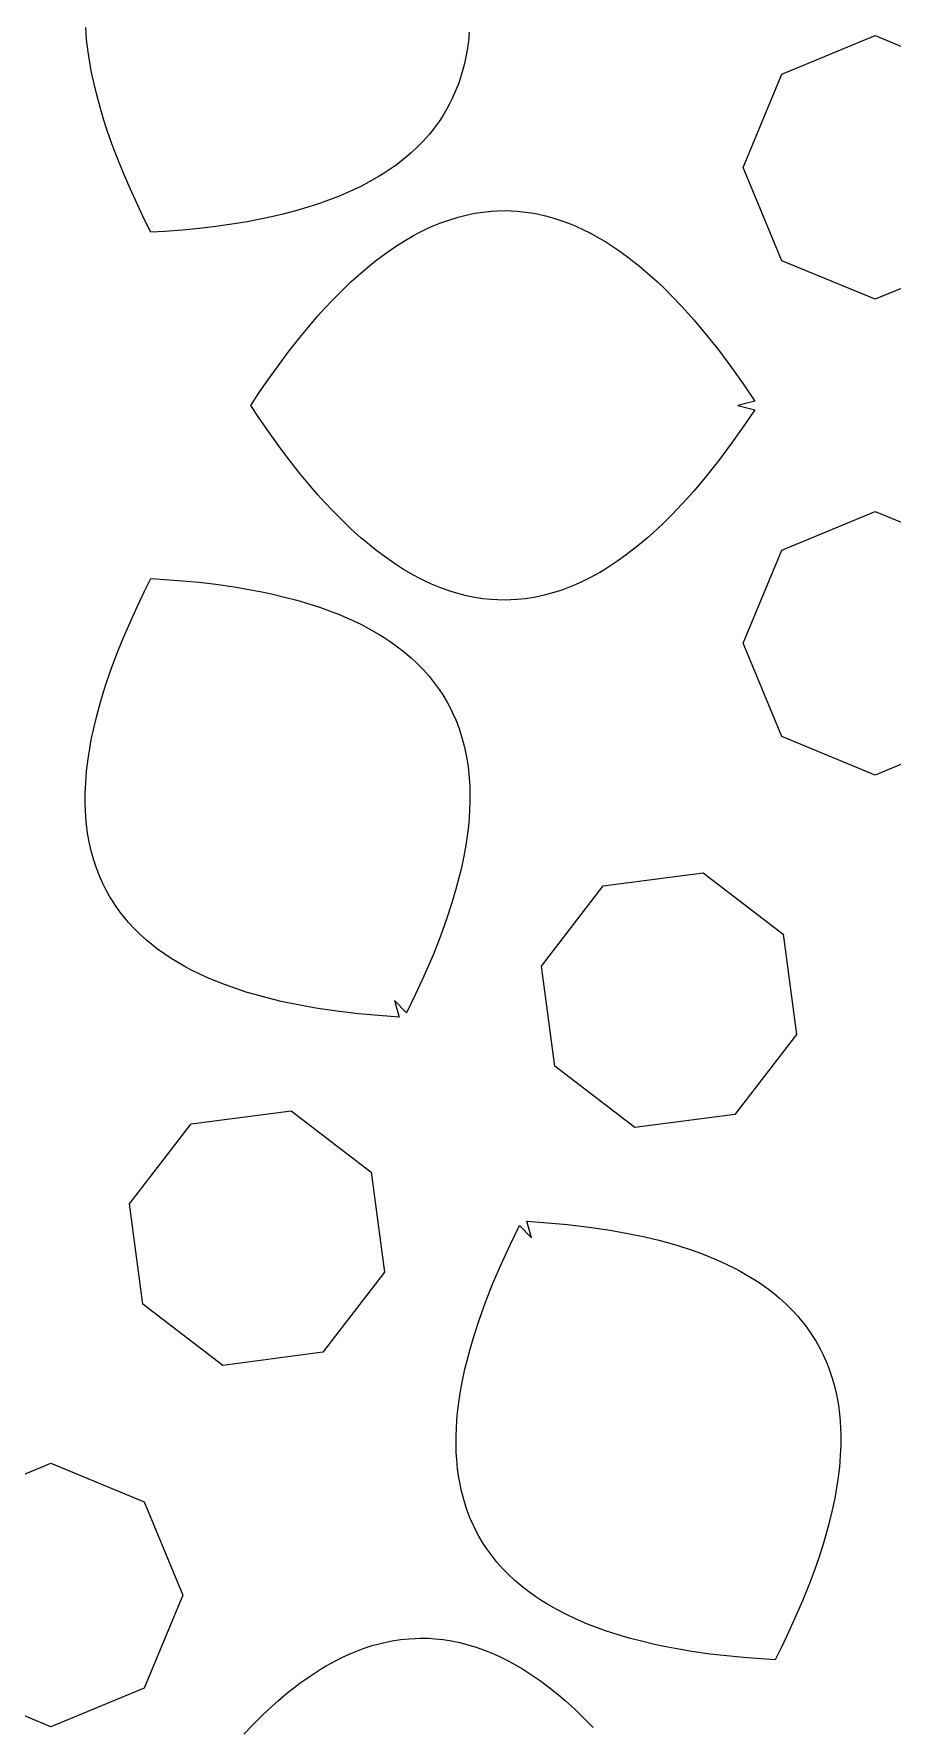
# Model space of a CAD drawing. Header units: metres. Extents: x -75 to 75, y 0 to 231.
# Drawn here: x 14.69 to 30.31, y 27.91 to 58.72 of the extents above; entities that cross this region are included whole.
import ezdxf

# ---------------------------------------------------------------- set-up
doc = ezdxf.new("R2010")
doc.units = ezdxf.units.M

msp = doc.modelspace()

# ---------------------------------------------------------------- linework, layer by layer
for p, q in [((15.6491, 58.618), (15.6317, 58.8364)), ((15.6761, 58.3946), (15.6491, 58.618)), ((22.5984, 58.5887), (22.581, 58.4605)), ((22.6144, 58.7535), (22.5984, 58.5887)), ((28.3026, 57.9881), (30, 58.6913)), ((30, 58.6913), (31.6974, 57.9881)), ((15.7054, 58.2037), (15.6761, 58.3946)), ((22.5591, 58.3347), (22.5266, 58.1804)), ((22.581, 58.4605), (22.5591, 58.3347)), ((15.7338, 58.0495), (15.7054, 58.2037)), ((15.7841, 57.8123), (15.7338, 58.0495)), ((22.4872, 58.0307), (22.4409, 57.8828)), ((22.5266, 58.1804), (22.4872, 58.0307)), ((27.5999, 56.2912), (28.3026, 57.9881)), ((15.8336, 57.6105), (15.7841, 57.8123)), ((22.3663, 57.6837), (22.3045, 57.5459)), ((22.4217, 57.8252), (22.3663, 57.6837)), ((22.4409, 57.8828), (22.4217, 57.8252)), ((15.9004, 57.3647), (15.8336, 57.6105)), ((15.9641, 57.1536), (15.9004, 57.3647)), ((22.2079, 57.3592), (22.131, 57.2305)), ((22.251, 57.4384), (22.2079, 57.3592)), ((22.3045, 57.5459), (22.251, 57.4384)), ((16.019, 56.9843), (15.9641, 57.1536)), ((22.0647, 57.1303), (21.9763, 57.0076)), ((22.131, 57.2305), (22.0647, 57.1303)), ((16.1101, 56.7233), (16.019, 56.9843)), ((16.1925, 56.5027), (16.1101, 56.7233)), ((21.7795, 56.7755), (21.671, 56.6647)), ((21.882, 56.8913), (21.7795, 56.7755)), ((21.9763, 57.0076), (21.882, 56.8913)), ((16.3202, 56.1868), (16.1925, 56.5027)), ((21.4114, 56.4349), (21.2814, 56.3351)), ((21.5565, 56.5576), (21.4114, 56.4349)), ((21.671, 56.6647), (21.5565, 56.5576)), ((16.4388, 55.9099), (16.3202, 56.1868)), ((20.9752, 56.1314), (20.7948, 56.028)), ((21.0622, 56.1859), (20.9752, 56.1314)), ((21.1748, 56.2596), (21.0622, 56.1859)), ((21.2814, 56.3351), (21.1748, 56.2596)), ((28.3026, 54.5943), (27.5999, 56.2912)), ((16.5678, 55.6279), (16.4388, 55.9099)), ((20.4396, 55.8513), (20.2336, 55.7634)), ((20.6374, 55.9451), (20.4396, 55.8513)), ((20.7948, 56.028), (20.6374, 55.9451)), ((16.7047, 55.3409), (16.5678, 55.6279)), ((19.4756, 55.508), (19.2288, 55.443)), ((19.6756, 55.5661), (19.4756, 55.508)), ((19.9049, 55.6403), (19.6756, 55.5661)), ((20.0542, 55.6943), (19.9049, 55.6403)), ((20.2336, 55.7634), (20.0542, 55.6943)), ((22.7087, 55.4562), (22.8607, 55.4796)), ((22.8607, 55.4796), (23.0109, 55.4951)), ((23.0109, 55.4951), (23.1294, 55.5025)), ((23.1294, 55.5025), (23.2791, 55.5048)), ((23.2791, 55.5048), (23.3702, 55.5025)), ((23.3702, 55.5025), (23.4888, 55.4951)), ((23.4888, 55.4951), (23.6389, 55.4796)), ((23.6389, 55.4796), (23.7904, 55.4567)), ((16.8196, 55.112), (16.7047, 55.3409)), ((17.6999, 55.1816), (17.3918, 55.1523)), ((17.9988, 55.2173), (17.6999, 55.1816)), ((18.3357, 55.2649), (17.9988, 55.2173)), ((18.5696, 55.3038), (18.3357, 55.2649)), ((18.8393, 55.3555), (18.5696, 55.3038)), ((19.0146, 55.3926), (18.8393, 55.3555)), ((19.2288, 55.443), (19.0146, 55.3926)), ((21.8102, 55.1596), (21.9292, 55.2141)), ((21.9292, 55.2141), (22.0802, 55.2768)), ((22.0802, 55.2768), (22.2588, 55.3409)), ((22.2588, 55.3409), (22.4103, 55.3876)), ((22.4103, 55.3876), (22.5591, 55.4256)), ((22.5591, 55.4256), (22.7087, 55.4562)), ((23.7904, 55.4567), (23.8499, 55.4448)), ((23.8499, 55.4448), (24.0005, 55.4109)), ((24.0005, 55.4109), (24.1507, 55.3697)), ((24.1507, 55.3697), (24.3008, 55.3212)), ((24.3008, 55.3212), (24.4194, 55.2768)), ((24.4194, 55.2768), (24.5403, 55.2269)), ((24.5403, 55.2269), (24.6904, 55.1587)), ((17.0746, 55.1276), (16.8196, 55.112)), ((17.3918, 55.1523), (17.0746, 55.1276)), ((21.2704, 54.852), (21.4192, 54.9463)), ((21.4192, 54.9463), (21.5991, 55.0507)), ((21.5991, 55.0507), (21.6893, 55.0987)), ((21.6893, 55.0987), (21.8102, 55.1596)), ((24.6904, 55.1587), (24.8103, 55.0987)), ((24.8103, 55.0987), (24.9902, 55.0003)), ((24.9902, 55.0003), (25.0795, 54.9467)), ((25.0795, 54.9467), (25.1701, 54.89)), ((25.1701, 54.89), (25.3203, 54.7902)), ((20.7591, 54.4716), (20.9102, 54.5924)), ((20.9102, 54.5924), (21.0892, 54.7266)), ((21.0892, 54.7266), (21.2704, 54.852)), ((25.3203, 54.7902), (25.4695, 54.684)), ((25.4695, 54.684), (25.7103, 54.4958)), ((30, 53.8911), (28.3026, 54.5943)), ((31.6974, 54.5943), (30, 53.8911)), ((20.4593, 54.207), (20.6401, 54.3695)), ((20.6401, 54.3695), (20.7591, 54.4716)), ((25.7103, 54.4958), (25.8595, 54.3695)), ((25.8595, 54.3695), (26.0399, 54.207)), ((20.1297, 53.882), (20.3101, 54.0646)), ((20.3101, 54.0646), (20.4593, 54.207)), ((26.0399, 54.207), (26.1603, 54.0935)), ((26.1603, 54.0935), (26.3104, 53.9442)), ((26.3104, 53.9442), (26.4894, 53.7552)), ((19.8596, 53.589), (19.9796, 53.7222)), ((19.9796, 53.7222), (20.1297, 53.882)), ((26.4894, 53.7552), (26.7, 53.5204)), ((19.5296, 53.1981), (19.6797, 53.3803)), ((19.6797, 53.3803), (19.8596, 53.589)), ((26.7, 53.5204), (26.9101, 53.2722)), ((19.3199, 52.9308), (19.5296, 53.1981)), ((26.9101, 53.2722), (27.1495, 52.9701)), ((19.1391, 52.6895), (19.3199, 52.9308)), ((27.1495, 52.9701), (27.3898, 52.6483)), ((18.7798, 52.1745), (18.9601, 52.4377)), ((18.9601, 52.4377), (19.1391, 52.6895)), ((27.3898, 52.6483), (27.5999, 52.3503)), ((18.6383, 51.9608), (18.7798, 52.1745)), ((27.5999, 52.3503), (27.8096, 52.0395)), ((18.7798, 51.7479), (18.6383, 51.9608)), ((27.8096, 52.0395), (27.5034, 51.9612)), ((27.5034, 51.9612), (27.8096, 51.8829)), ((27.8096, 51.8829), (27.5999, 51.5721)), ((18.9592, 51.4851), (18.7798, 51.7479)), ((19.1391, 51.2329), (18.9592, 51.4851)), ((27.5999, 51.5721), (27.3894, 51.2737)), ((19.3199, 50.9917), (19.1391, 51.2329)), ((27.3894, 51.2737), (27.1495, 50.9523)), ((19.5296, 50.7243), (19.3199, 50.9917)), ((27.1495, 50.9523), (26.9096, 50.6497)), ((19.6797, 50.5421), (19.5296, 50.7243)), ((19.8596, 50.3334), (19.6797, 50.5421)), ((26.9096, 50.6497), (26.7, 50.4021)), ((19.9796, 50.2002), (19.8596, 50.3334)), ((26.7, 50.4021), (26.4899, 50.1668)), ((20.1297, 50.0404), (19.9796, 50.2002)), ((20.3101, 49.8578), (20.1297, 50.0404)), ((26.31, 49.9777), (26.1603, 49.8294)), ((26.4899, 50.1668), (26.31, 49.9777)), ((28.3026, 49.3282), (30, 50.0313)), ((30, 50.0313), (31.6974, 49.3282)), ((20.4588, 49.715), (20.3101, 49.8578)), ((20.6401, 49.5529), (20.4588, 49.715)), ((26.0399, 49.715), (25.8595, 49.5529)), ((26.1603, 49.8294), (26.0399, 49.715)), ((20.7591, 49.4508), (20.6401, 49.5529)), ((20.9102, 49.33), (20.7591, 49.4508)), ((21.0892, 49.1959), (20.9102, 49.33)), ((25.7103, 49.4266), (25.4695, 49.2384)), ((25.8595, 49.5529), (25.7103, 49.4266)), ((27.5999, 47.6312), (28.3026, 49.3282)), ((21.2704, 49.0704), (21.0892, 49.1959)), ((21.4192, 48.9757), (21.2704, 49.0704)), ((25.1701, 49.0324), (25.08, 48.9752)), ((25.3203, 49.1322), (25.1701, 49.0324)), ((25.4695, 49.2384), (25.3203, 49.1322)), ((16.7047, 48.5815), (16.8196, 48.8104)), ((16.8196, 48.8104), (17.0746, 48.7949)), ((17.0746, 48.7949), (17.3918, 48.7701)), ((17.3918, 48.7701), (17.6999, 48.7408)), ((17.6999, 48.7408), (17.9988, 48.7051)), ((17.9988, 48.7051), (18.3357, 48.6575)), ((21.5991, 48.8718), (21.4192, 48.9757)), ((21.6893, 48.8237), (21.5991, 48.8718)), ((21.8102, 48.7633), (21.6893, 48.8237)), ((21.9292, 48.7079), (21.8102, 48.7633)), ((22.0802, 48.6456), (21.9292, 48.7079)), ((24.5393, 48.6951), (24.4194, 48.6452)), ((24.6895, 48.7633), (24.5393, 48.6951)), ((24.8103, 48.8237), (24.6895, 48.7633)), ((24.9898, 48.9221), (24.8103, 48.8237)), ((25.08, 48.9752), (24.9898, 48.9221)), ((16.5678, 48.2945), (16.7047, 48.5815)), ((18.3357, 48.6575), (18.5696, 48.6191)), ((18.5696, 48.6191), (18.8393, 48.5669)), ((18.8393, 48.5669), (19.0146, 48.5298)), ((19.0146, 48.5298), (19.2288, 48.4795)), ((19.2288, 48.4795), (19.4756, 48.4145)), ((19.4756, 48.4145), (19.6756, 48.3563)), ((22.2588, 48.5815), (22.0802, 48.6456)), ((22.4103, 48.5353), (22.2588, 48.5815)), ((22.5591, 48.4969), (22.4103, 48.5353)), ((22.7087, 48.4662), (22.5591, 48.4969)), ((22.8607, 48.4428), (22.7087, 48.4662)), ((23.0109, 48.4273), (22.8607, 48.4428)), ((23.1294, 48.4195), (23.0109, 48.4273)), ((23.2791, 48.4177), (23.1294, 48.4195)), ((23.3702, 48.4204), (23.2791, 48.4177)), ((23.4888, 48.4273), (23.3702, 48.4204)), ((23.6389, 48.4428), (23.4888, 48.4273)), ((23.7904, 48.4662), (23.6389, 48.4428)), ((23.8495, 48.4776), (23.7904, 48.4662)), ((24.0005, 48.5115), (23.8495, 48.4776)), ((24.1507, 48.5527), (24.0005, 48.5115)), ((24.299, 48.6008), (24.1507, 48.5527)), ((24.4194, 48.6452), (24.299, 48.6008)), ((16.4388, 48.0125), (16.5678, 48.2945)), ((19.6756, 48.3563), (19.9049, 48.2817)), ((19.9049, 48.2817), (20.0542, 48.2281)), ((20.0542, 48.2281), (20.2336, 48.159)), ((20.2336, 48.159), (20.4405, 48.0707)), ((16.3202, 47.7356), (16.4388, 48.0125)), ((20.4405, 48.0707), (20.6383, 47.9768)), ((20.6383, 47.9768), (20.7948, 47.8944)), ((20.7948, 47.8944), (20.9761, 47.7905)), ((20.9761, 47.7905), (21.0622, 47.7365)), ((16.1929, 47.4197), (16.3202, 47.7356)), ((21.0622, 47.7365), (21.1748, 47.6628)), ((21.1748, 47.6628), (21.2814, 47.5873)), ((21.2814, 47.5873), (21.4114, 47.4875)), ((21.4114, 47.4875), (21.5565, 47.3648)), ((28.3026, 45.9343), (27.5999, 47.6312)), ((16.0194, 46.9382), (16.1096, 47.1991)), ((16.1096, 47.1991), (16.1929, 47.4197)), ((21.5565, 47.3648), (21.6719, 47.2568)), ((21.6719, 47.2568), (21.7804, 47.146)), ((15.9636, 46.7688), (16.0194, 46.9382)), ((21.7804, 47.146), (21.882, 47.0311)), ((21.882, 47.0311), (21.9772, 46.9135)), ((21.9772, 46.9135), (22.0647, 46.7921)), ((15.8336, 46.312), (15.9009, 46.5578)), ((15.9009, 46.5578), (15.9636, 46.7688)), ((22.0647, 46.7921), (22.1315, 46.691)), ((22.1315, 46.691), (22.2089, 46.5619)), ((22.2089, 46.5619), (22.2514, 46.4832)), ((15.7841, 46.1101), (15.8336, 46.312)), ((22.2514, 46.4832), (22.305, 46.3756)), ((22.305, 46.3756), (22.3668, 46.2373)), ((22.3668, 46.2373), (22.4222, 46.0959)), ((15.7338, 45.873), (15.7841, 46.1101)), ((22.4222, 46.0959), (22.4414, 46.0387)), ((22.4414, 46.0387), (22.4872, 45.8917)), ((30, 45.2312), (28.3026, 45.9343)), ((31.6974, 45.9343), (30, 45.2312)), ((15.6761, 45.5278), (15.705, 45.7187)), ((15.705, 45.7187), (15.7338, 45.873)), ((22.4872, 45.8917), (22.527, 45.7407)), ((22.527, 45.7407), (22.5595, 45.5864)), ((15.6317, 45.0861), (15.6491, 45.3044)), ((15.6491, 45.3044), (15.6761, 45.5278)), ((22.5595, 45.5864), (22.581, 45.461)), ((22.581, 45.461), (22.5984, 45.3323)), ((22.5984, 45.3323), (22.6144, 45.168)), ((15.6235, 44.9094), (15.6317, 45.0861)), ((22.6144, 45.168), (22.6218, 45.0357)), ((22.6218, 45.0357), (22.6268, 44.8293)), ((15.6235, 44.7006), (15.6235, 44.9094)), ((15.6271, 44.5995), (15.6235, 44.7006)), ((22.6259, 44.7244), (22.6213, 44.6187)), ((22.6268, 44.8293), (22.6259, 44.7244)), ((15.6349, 44.4658), (15.6271, 44.5995)), ((15.6473, 44.334), (15.6349, 44.4658)), ((22.6099, 44.4383), (22.5925, 44.2543)), ((22.6213, 44.6187), (22.6099, 44.4383)), ((15.6679, 44.1733), (15.6473, 44.334)), ((15.7018, 43.9851), (15.6679, 44.1733)), ((22.5925, 44.2543), (22.5504, 43.9549)), ((15.7379, 43.8322), (15.7018, 43.9851)), ((15.7791, 43.683), (15.7379, 43.8322)), ((22.5156, 43.7599), (22.4652, 43.5233)), ((22.5504, 43.9549), (22.5156, 43.7599)), ((15.8272, 43.5379), (15.7791, 43.683)), ((15.8826, 43.3965), (15.8272, 43.5379)), ((22.4652, 43.5233), (22.4263, 43.3626)), ((25.0497, 43.2143), (26.8707, 43.4546)), ((26.8707, 43.4546), (28.3282, 42.3358)), ((15.9444, 43.2582), (15.8826, 43.3965)), ((15.9984, 43.1493), (15.9444, 43.2582)), ((16.0703, 43.0197), (15.9984, 43.1493)), ((22.3723, 43.1589), (22.2986, 42.908)), ((22.4263, 43.3626), (22.3723, 43.1589)), ((23.9314, 41.7577), (25.0497, 43.2143)), ((16.1179, 42.9428), (16.0703, 43.0197)), ((16.1847, 42.8416), (16.1179, 42.9428)), ((16.2721, 42.7203), (16.1847, 42.8416)), ((22.2986, 42.908), (22.2006, 42.6091)), ((16.3673, 42.6022), (16.2721, 42.7203)), ((16.4076, 42.5555), (16.3673, 42.6022)), ((16.5115, 42.4429), (16.4076, 42.5555)), ((22.2006, 42.6091), (22.0894, 42.3024)), ((16.6223, 42.3335), (16.5115, 42.4429)), ((16.7404, 42.2269), (16.6223, 42.3335)), ((16.8379, 42.1463), (16.7404, 42.2269)), ((22.0894, 42.3024), (21.9479, 41.9431)), ((28.3282, 42.3358), (28.5686, 40.5139)), ((16.9414, 42.0662), (16.8379, 42.1463)), ((17.0746, 41.971), (16.9414, 42.0662)), ((17.1867, 41.8973), (17.0746, 41.971)), ((21.9479, 41.9431), (21.7896, 41.5746)), ((17.3621, 41.7906), (17.1867, 41.8973)), ((17.4541, 41.7393), (17.3621, 41.7906)), ((17.5475, 41.6899), (17.4541, 41.7393)), ((17.709, 41.6098), (17.5475, 41.6899)), ((17.8766, 41.5334), (17.709, 41.6098)), ((24.1718, 39.9358), (23.9314, 41.7577)), ((18.1599, 41.4189), (17.8766, 41.5334)), ((18.3444, 41.3521), (18.1599, 41.4189)), ((18.5738, 41.2775), (18.3444, 41.3521)), ((21.7896, 41.5746), (21.6367, 41.244)), ((18.7331, 41.2308), (18.5738, 41.2775)), ((18.9368, 41.1758), (18.7331, 41.2308)), ((19.1917, 41.114), (18.9368, 41.1758)), ((19.4984, 41.049), (19.1917, 41.114)), ((19.8198, 40.9918), (19.4984, 41.049)), ((20.202, 40.9351), (19.8198, 40.9918)), ((21.4719, 40.9076), (21.2521, 41.1324)), ((21.2521, 41.1324), (21.3373, 40.8289)), ((21.6367, 41.244), (21.4719, 40.9076)), ((20.6003, 40.8879), (20.202, 40.9351)), ((20.9628, 40.8549), (20.6003, 40.8879)), ((21.3373, 40.8289), (20.9628, 40.8549)), ((28.5686, 40.5139), (27.4503, 39.0573)), ((25.6293, 38.817), (24.1718, 39.9358)), ((16.4314, 37.4277), (17.5497, 38.8843)), ((17.5497, 38.8843), (19.3707, 39.1246)), ((19.3707, 39.1246), (20.8282, 38.0058)), ((27.4503, 39.0573), (25.6293, 38.817)), ((20.8282, 38.0058), (21.0686, 36.1839)), ((16.6718, 35.6058), (16.4314, 37.4277)), ((23.3629, 36.6966), (23.5281, 37.034)), ((23.5281, 37.034), (23.7479, 36.8092)), ((23.7479, 36.8092), (23.6627, 37.1127)), ((23.6627, 37.1127), (24.0372, 37.0866)), ((24.0372, 37.0866), (24.3997, 37.0537)), ((24.3997, 37.0537), (24.798, 37.0065)), ((24.798, 37.0065), (25.1802, 36.9498)), ((23.2104, 36.3666), (23.3629, 36.6966)), ((25.1802, 36.9498), (25.5016, 36.8925)), ((25.5016, 36.8925), (25.8083, 36.8275)), ((25.8083, 36.8275), (26.0632, 36.7657)), ((26.0632, 36.7657), (26.2669, 36.7108)), ((26.2669, 36.7108), (26.4262, 36.6641)), ((23.0516, 35.9976), (23.2104, 36.3666)), ((26.4262, 36.6641), (26.6556, 36.5895)), ((26.6556, 36.5895), (26.8401, 36.5227)), ((26.8401, 36.5227), (27.1234, 36.4082)), ((27.1234, 36.4082), (27.291, 36.3318)), ((21.0686, 36.1839), (19.9503, 34.7273)), ((27.291, 36.3318), (27.4525, 36.2517)), ((27.4525, 36.2517), (27.5459, 36.2022)), ((27.5459, 36.2022), (27.6379, 36.151)), ((27.6379, 36.151), (27.8133, 36.0443)), ((22.9102, 35.6383), (23.0516, 35.9976)), ((27.8133, 36.0443), (27.9254, 35.9706)), ((27.9254, 35.9706), (28.0586, 35.8754)), ((28.0586, 35.8754), (28.1621, 35.7953)), ((28.1621, 35.7953), (28.2596, 35.7147)), ((18.1293, 34.487), (16.6718, 35.6058)), ((22.7994, 35.3325), (22.9102, 35.6383)), ((28.2596, 35.7147), (28.3777, 35.6081)), ((28.3777, 35.6081), (28.4885, 35.4987)), ((28.4885, 35.4987), (28.5924, 35.386)), ((22.7014, 35.0336), (22.7994, 35.3325)), ((28.5924, 35.386), (28.6327, 35.3394)), ((28.6327, 35.3394), (28.7279, 35.2213)), ((28.7279, 35.2213), (28.8153, 35.0999)), ((22.6277, 34.7827), (22.7014, 35.0336)), ((28.8153, 35.0999), (28.8821, 34.9988)), ((28.8821, 34.9988), (28.9297, 34.9219)), ((28.9297, 34.9219), (29.0016, 34.7923)), ((19.9503, 34.7273), (18.1293, 34.487)), ((22.5348, 34.4179), (22.5737, 34.579)), ((22.5737, 34.579), (22.6277, 34.7827)), ((29.0016, 34.7923), (29.0556, 34.6834)), ((29.0556, 34.6834), (29.1174, 34.5451)), ((29.1174, 34.5451), (29.1728, 34.4037)), ((22.4844, 34.1817), (22.5348, 34.4179)), ((29.1728, 34.4037), (29.2209, 34.2586)), ((29.2209, 34.2586), (29.2621, 34.1093)), ((22.4075, 33.6859), (22.4496, 33.9867)), ((22.4496, 33.9867), (22.4844, 34.1817)), ((29.2621, 34.1093), (29.2982, 33.9565)), ((29.2982, 33.9565), (29.3321, 33.7683)), ((22.3901, 33.5023), (22.4075, 33.6859)), ((29.3321, 33.7683), (29.3527, 33.6076)), ((29.3527, 33.6076), (29.3651, 33.4758)), ((22.3741, 33.2172), (22.3787, 33.3224)), ((22.3787, 33.3224), (22.3901, 33.5023)), ((29.3651, 33.4758), (29.3729, 33.3421)), ((29.3729, 33.3421), (29.3765, 33.241)), ((22.3732, 33.1123), (22.3741, 33.2172)), ((22.3782, 32.9059), (22.3732, 33.1123)), ((29.3765, 33.0322), (29.3683, 32.8546)), ((29.3765, 33.241), (29.3765, 33.0322)), ((13.3026, 32.0073), (15, 32.7104)), ((15, 32.7104), (16.6974, 32.0073)), ((22.3856, 32.7736), (22.3782, 32.9059)), ((22.4016, 32.6093), (22.3856, 32.7736)), ((29.3683, 32.8546), (29.3509, 32.6358)), ((22.419, 32.4806), (22.4016, 32.6093)), ((22.4405, 32.3552), (22.419, 32.4806)), ((29.3239, 32.4129), (29.295, 32.2229)), ((29.3509, 32.6358), (29.3239, 32.4129)), ((22.473, 32.2009), (22.4405, 32.3552)), ((22.5128, 32.0499), (22.473, 32.2009)), ((22.5586, 31.9029), (22.5128, 32.0499)), ((29.2662, 32.0677), (29.2159, 31.8311)), ((29.295, 32.2229), (29.2662, 32.0677)), ((16.6974, 32.0073), (17.4001, 30.3104)), ((22.5778, 31.8457), (22.5586, 31.9029)), ((22.6332, 31.7043), (22.5778, 31.8457)), ((29.2159, 31.8311), (29.1664, 31.6296)), ((22.695, 31.566), (22.6332, 31.7043)), ((22.7486, 31.4584), (22.695, 31.566)), ((22.7911, 31.3797), (22.7486, 31.4584)), ((29.1664, 31.6296), (29.0991, 31.3838)), ((22.8685, 31.2506), (22.7911, 31.3797)), ((22.9353, 31.1494), (22.8685, 31.2506)), ((23.0228, 31.0281), (22.9353, 31.1494)), ((29.0364, 31.1728), (28.9806, 31.0034)), ((29.0991, 31.3838), (29.0364, 31.1728)), ((23.118, 30.9105), (23.0228, 31.0281)), ((23.2196, 30.7956), (23.118, 30.9105)), ((28.9806, 31.0034), (28.8904, 30.7425)), ((23.3281, 30.6848), (23.2196, 30.7956)), ((23.4435, 30.5768), (23.3281, 30.6848)), ((23.5886, 30.4541), (23.4435, 30.5768)), ((28.8071, 30.5219), (28.6798, 30.206)), ((28.8904, 30.7425), (28.8071, 30.5219)), ((17.4001, 30.3104), (16.6974, 28.6134)), ((23.7186, 30.3543), (23.5886, 30.4541)), ((23.8252, 30.2788), (23.7186, 30.3543)), ((23.9378, 30.2051), (23.8252, 30.2788)), ((24.0239, 30.1511), (23.9378, 30.2051)), ((28.6798, 30.206), (28.5612, 29.9286)), ((24.2052, 30.0471), (24.0239, 30.1511)), ((24.3617, 29.9648), (24.2052, 30.0471)), ((24.5595, 29.8709), (24.3617, 29.9648)), ((28.5612, 29.9286), (28.4322, 29.6471)), ((24.7664, 29.7826), (24.5595, 29.8709)), ((24.9458, 29.7134), (24.7664, 29.7826)), ((25.0951, 29.6599), (24.9458, 29.7134)), ((25.3244, 29.5853), (25.0951, 29.6599)), ((25.5244, 29.5271), (25.3244, 29.5853)), ((28.4322, 29.6471), (28.2953, 29.36)), ((20.4597, 29.2461), (20.5806, 29.2964)), ((20.5806, 29.2964), (20.6996, 29.3404)), ((20.6996, 29.3404), (20.8493, 29.3889)), ((20.8493, 29.3889), (20.9995, 29.4301)), ((20.9995, 29.4301), (21.1505, 29.464)), ((21.1505, 29.464), (21.2096, 29.4754)), ((21.2096, 29.4754), (21.3611, 29.4987)), ((21.3611, 29.4987), (21.5112, 29.5143)), ((21.5112, 29.5143), (21.6298, 29.5212)), ((21.6298, 29.5212), (21.7209, 29.5239)), ((21.7209, 29.5239), (21.8706, 29.5221)), ((21.8706, 29.5221), (21.9891, 29.5143)), ((21.9891, 29.5143), (22.1393, 29.4987)), ((22.1393, 29.4987), (22.2913, 29.4754)), ((22.2913, 29.4754), (22.4409, 29.4447)), ((22.4409, 29.4447), (22.5897, 29.4063)), ((22.5897, 29.4063), (22.7412, 29.36)), ((22.7412, 29.36), (22.9198, 29.296)), ((22.9198, 29.296), (23.0708, 29.2337)), ((25.7712, 29.4621), (25.5244, 29.5271)), ((25.9854, 29.4118), (25.7712, 29.4621)), ((26.1607, 29.3747), (25.9854, 29.4118)), ((26.4304, 29.3225), (26.1607, 29.3747)), ((26.6643, 29.2841), (26.4304, 29.3225)), ((27.0012, 29.2365), (26.6643, 29.2841)), ((28.2953, 29.36), (28.1804, 29.1312)), ((19.92, 28.9664), (20.0102, 29.0195)), ((20.0102, 29.0195), (20.1897, 29.1179)), ((20.1897, 29.1179), (20.3096, 29.1779)), ((20.3096, 29.1779), (20.4597, 29.2461)), ((23.0708, 29.2337), (23.1898, 29.1783)), ((23.1898, 29.1783), (23.3107, 29.1179)), ((23.3107, 29.1179), (23.4009, 29.0698)), ((23.4009, 29.0698), (23.5808, 28.9659)), ((27.3001, 29.2007), (27.0012, 29.2365)), ((27.6082, 29.1714), (27.3001, 29.2007)), ((27.9254, 29.1467), (27.6082, 29.1714)), ((28.1804, 29.1312), (27.9254, 29.1467)), ((19.2897, 28.515), (19.5305, 28.7032)), ((19.5305, 28.7032), (19.6797, 28.8094)), ((19.6797, 28.8094), (19.8299, 28.9091)), ((19.8299, 28.9091), (19.92, 28.9664)), ((23.5808, 28.9659), (23.7296, 28.8712)), ((23.7296, 28.8712), (23.9108, 28.7457)), ((23.9108, 28.7457), (24.0898, 28.6116)), ((15, 27.9103), (13.3026, 28.6134)), ((16.6974, 28.6134), (15, 27.9103)), ((18.9597, 28.2262), (19.1405, 28.3887)), ((19.1405, 28.3887), (19.2897, 28.515)), ((24.0898, 28.6116), (24.2409, 28.4908)), ((24.2409, 28.4908), (24.3599, 28.3887)), ((24.3599, 28.3887), (24.5412, 28.2266)), ((18.6896, 27.9634), (18.8397, 28.1122)), ((18.8397, 28.1122), (18.9597, 28.2262)), ((24.5412, 28.2266), (24.6899, 28.0838)), ((24.6899, 28.0838), (24.8703, 27.9012)), ((18.5101, 27.7748), (18.6896, 27.9634))]:
    msp.add_line(p, q)

doc.saveas('drawing.dxf')
